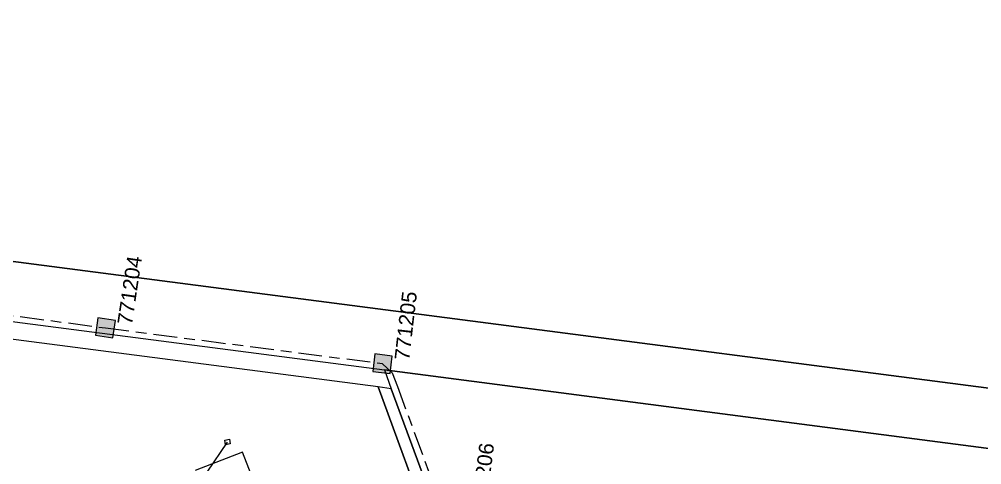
# Model space of a CAD drawing. Header units: metres. Extents: x 298214 to 299272, y 6265564 to 6266203.
# Drawn here: x 298589.3 to 298751.4, y 6266125.9 to 6266201 of the extents above; entities that cross this region are included whole.
import ezdxf
from ezdxf.enums import TextEntityAlignment as Align

# ---------------------------------------------------------------- set-up
doc = ezdxf.new("R2010")
doc.units = ezdxf.units.M
doc.linetypes.add('Cable Exist UG', pattern=[8.2, 4, -1.2, 1.8, -1.2])
doc.layers.get('0').update_dxf_attribs({"color": 6})
doc.layers.add('Cadastre Land Parcels_SP_EXT', color=9, linetype='Continuous', lineweight=5)
doc.layers.add('Cadastre Roads_SP_EXT', color=9, linetype='Continuous', lineweight=5)
for name, color, linetype in [('Notes_SL_MISC', 7, 'Continuous'), ('Services_SP_EXT', 7, 'Continuous'), ('SupportsUG_SP_LV_SL_EXT', 7, 'Continuous')]:
    doc.layers.add(name, color=color, linetype=linetype)
doc.styles.add('COLUMN_LABEL', font='arial.ttf')
doc.styles.add('POLE_LABEL', font='arial.ttf')
doc.styles.get("Standard").update_dxf_attribs({"font": 'arial.ttf'})

# ---------------------------------------------------------------- blocks, each defined once
blk = doc.blocks.new('COLUMN_EXT')
blk.add_hatch(color=256).paths.add_polyline_path([(-1.49, 1.48), (-1.49, -1.49), (1.48, -1.49), (1.48, 1.48)])
blk.add_lwpolyline([(-1.49, -1.49), (1.48, -1.49), (1.48, 1.48), (-1.49, 1.48)], close=True)
for tag, height, style, flags, p in [('ASSET_NUM', 2.5, 'COLUMN_LABEL', 8, (2, 2)), ('STRUCTURE_PLANT_NUMBER', 0.2, 'POLE_LABEL', 9, (1.81, 0.03)), ('STREET_CODE', 0.2, 'COLUMN_LABEL', 9, (1.81, -0.2))]:
    blk.add_attdef(tag, text='', height=height, dxfattribs=dict(style=style, flags=flags)).set_placement(p, align=Align.MIDDLE_LEFT)
at = {"flags": 9}
for tag, p in [('COLUMN_TYPE', (1.81, -0.4)), ('OWNED_BY', (1.81, -0.6)), ('STATE', (1.81, -0.8)), ('USAGE', (1.81, -1)), ('STREETNAME', (1.81, -1.6)), ('LEGEND', (1.81, -1.2)), ('LOCATION', (1.81, -1.4)), ('SUBURB', (1.81, -1.8)), ('NOTES', (1.81, -2))]:
    blk.add_attdef(tag, text='', height=0.2, dxfattribs=at).set_placement(p, align=Align.MIDDLE_LEFT)
at = {"flags": 1}
blk.add_attdef('Z', (1.81, -2.35), '', height=0.2, dxfattribs=at)
blk = doc.blocks.new('CCP_EXT')
at = {"flags": 9}
for tag, p in [('LIFE_SUPPORT', (0, -1.6)), ('STATE', (0, -1.8)), ('NOTES', (0, -2))]:
    blk.add_attdef(tag, text='', height=0.2, dxfattribs=at).set_placement(p, align=Align.MIDDLE_LEFT)
blk.add_wipeout([(0, 0.57), (0.57, 0), (0, -0.57), (-0.57, 0)])
blk.add_lwpolyline([(-0.57, 0), (0, 0.57), (0.57, 0), (0, -0.57), (-0.57, 0)])
at = {"flags": 1}
blk.add_attdef('Z', (0, 0), '', height=0.2, dxfattribs=at)
at = {"flags": 9}
for tag, p in [('CCP_TYPE', (0, 0)), ('CONSTRUCTED_VOLTAGE', (0, -0.2)), ('OPERATING_VOLTAGE', (0, -0.6)), ('ORIENTATION', (0, -0.8)), ('OWNED_BY', (0, -1)), ('NO_PHASES', (0, -0.4)), ('USAGE', (0, -1.2)), ('LEGEND', (0, -1.4))]:
    blk.add_attdef(tag, text='', height=0.2, dxfattribs=at).set_placement(p, align=Align.MIDDLE_LEFT)

msp = doc.modelspace()

# ---------------------------------------------------------------- linework, layer by layer
at = {"layer": 'Cadastre Land Parcels_SP_EXT', "linetype": 'Continuous'}
for points in [[(298363.9, 6266200.96), (298362.44, 6266189.44), (298382.38, 6266186.85), (299033.66, 6266102.27), (299053.72, 6266099.67), (299055.54, 6266111.67), (299057.4, 6266123.95), (299066.91, 6266122.7)], [(298640.03, 6266086.42), (298640.03, 6266086.42), (298646.49, 6266085.75), (298647.55, 6266085.63), (298656.6, 6266084.53), (298658.78, 6266084.23), (298660.93, 6266083.84), (298663.06, 6266083.37), (298665.18, 6266082.82), (298667.27, 6266082.2), (298669.34, 6266081.5), (298671.39, 6266080.73), (298673.4, 6266079.88), (298701.79, 6266093.88), (298703.61, 6266099.24), (298698.5, 6266109.52), (298658.76, 6266114.29), (298649.72, 6266138.99), (298420.83, 6266168.71)]]:
    msp.add_lwpolyline(points, dxfattribs=at)
for points in [[(299033.66, 6266102.27), (298382.38, 6266186.85), (298380.83, 6266176.93), (298433.21, 6266170.12), (298650.79, 6266141.86), (298769.87, 6266126.39), (299032.1, 6266092.34), (299033.66, 6266102.27)], [(298769.87, 6266126.39), (298650.79, 6266141.86), (298651.95, 6266138.7), (298660.21, 6266116.15), (298699.83, 6266111.39), (298707.61, 6266095.66), (298765.09, 6266124.04), (298769.87, 6266126.39)], [(298651.95, 6266138.7), (298649.72, 6266138.99), (298658.76, 6266114.29), (298698.5, 6266109.52), (298703.61, 6266099.24), (298701.79, 6266093.88), (298673.4, 6266079.88), (298676.84, 6266078.23), (298699.53, 6266089.45), (298713.61, 6266096.39), (298727.51, 6266103.26), (298741.41, 6266110.12), (298756.21, 6266117.43), (298768.64, 6266123.57), (298765.09, 6266124.04), (298707.61, 6266095.66), (298699.83, 6266111.39), (298660.21, 6266116.15), (298651.95, 6266138.7)]]:
    msp.add_lwpolyline(points, close=True, dxfattribs=at)
at = {"layer": 'Cadastre Roads_SP_EXT', "linetype": 'Continuous'}
msp.add_lwpolyline([(298639.87, 6266094.57), (298626.86, 6266127.99), (298618.92, 6266124.94)], dxfattribs=at)
at = {"layer": 'Notes_SL_MISC', "linetype": 'Cable Exist UG'}
for points in [[(298556.9, 6266155.15), (298603.77, 6266148.95)], [(298603.77, 6266148.95), (298650.49, 6266142.93)], [(298650.47, 6266142.91), (298652.12, 6266141.39), (298652.12, 6266141.39), (298652.98, 6266139.07), (298660.8, 6266117.79), (298662.64, 6266116.9)]]:
    msp.add_lwpolyline(points, dxfattribs=at)

# ---------------------------------------------------------------- block references
at = {"layer": 'SupportsUG_SP_LV_SL_EXT'}
ref = msp.add_blockref('COLUMN_EXT', (298603.77, 6266148.95), dxfattribs=dict(at, rotation=81.50105260111296))
ref.add_attrib('ASSET_NUM', '771204', dxfattribs={"layer": '0', "height": 2.5, "rotation": 81.5011, "style": 'COLUMN_LABEL'}).set_placement((298605.77, 6266149.7), align=Align.TOP_LEFT)
ref = msp.add_blockref('COLUMN_EXT', (298650.47, 6266142.91), dxfattribs=dict(at, rotation=83.39516450293236))
ref.add_attrib('ASSET_NUM', '771205', dxfattribs={"layer": '0', "height": 2.5, "rotation": 83.3952, "style": 'COLUMN_LABEL'}).set_placement((298652.47, 6266143.66), align=Align.TOP_LEFT)
ref = msp.add_blockref('COLUMN_EXT', (298662.64, 6266116.9), dxfattribs=dict(at, rotation=82.8395502729927))
ref.add_attrib('ASSET_NUM', '771206', dxfattribs={"layer": '0', "height": 2.5, "rotation": 82.8396, "style": 'COLUMN_LABEL'}).set_placement((298665.36, 6266118.14), align=Align.TOP_LEFT)

# ---------------------------------------------------------------- next in the draw order: block references
at = {"layer": 'Services_SP_EXT', "rotation": 235.9913111593972}
msp.add_blockref('CCP_EXT', (298624.35, 6266129.7), dxfattribs=at)

# ---------------------------------------------------------------- next in the draw order: linework, layer by layer
at = {"layer": 'Services_SP_EXT'}
msp.add_lwpolyline([(298622.49, 6266117.54), (298621.81, 6266119.22), (298621.81, 6266119.22), (298621.8, 6266119.79), (298621.68, 6266120.44), (298620.21, 6266124.37), (298620.94, 6266124.65), (298624.36, 6266129.71)], dxfattribs=at)

doc.saveas('drawing.dxf')
